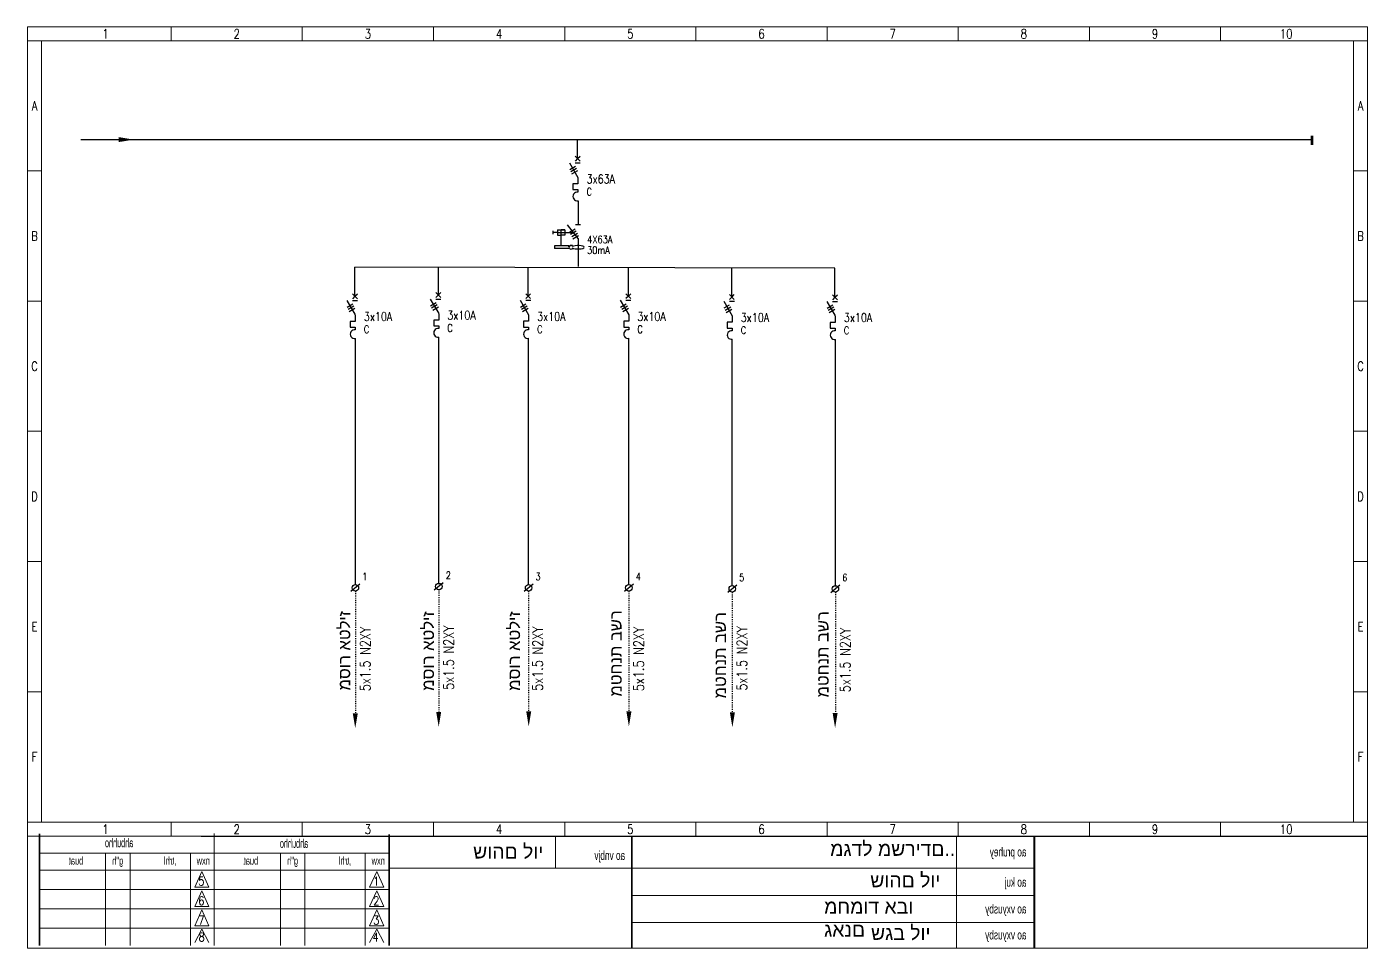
# Model space of a CAD drawing. Header units: millimetres. Extents: x 46170 to 87148, y 12751 to 40933.
# Drawn here: x 66581 to 71043, y 24536 to 27604 of the extents above; entities that cross this region are included whole.
import ezdxf
from ezdxf.enums import TextEntityAlignment as Align

# ---------------------------------------------------------------- set-up
doc = ezdxf.new("R2010")
doc.units = ezdxf.units.MM
doc.linetypes.add('ACAD_ISO03W100', pattern=[30, 12, -18])
doc.layers.add('A3', color=3, linetype='Continuous')
doc.styles.add('ROMANS', font='romans.shx')
doc.styles.get("Standard").update_dxf_attribs({"font": 'arial.ttf'})
doc.styles.add('TECHNO_M', font='techno_m.shx')

msp = doc.modelspace()

# ---------------------------------------------------------------- linework, layer by layer
at = {"color": 7, "linetype": 'ByBlock', "lineweight": 13, "ltscale": 2}
for p, q in [((66583.7, 24538.4), (66583.7, 27603.7)), ((66583.7, 27603.7), (71040.9, 27603.7)), ((66583.7, 24538.4), (66583.7, 27603.7)), ((66583.7, 27603.7), (71040.9, 27603.7)), ((70994.8, 27557.1), (70994.8, 24957.7)), ((66583.7, 24957.7), (71040.9, 24957.7)), ((67204.7, 24920.1), (67204.7, 24547.4)), ((68339.4, 24910.1), (68339.4, 24805)), ((69673.4, 24909), (69673.4, 24538.4)), ((66842.8, 24854.4), (66842.8, 24547.4)), ((66924.6, 24854.4), (66924.6, 24547.4)), ((67125.4, 24854.4), (67125.4, 24547.4)), ((67424.7, 24854.4), (67424.7, 24547.4)), ((67506.5, 24854.4), (67506.5, 24547.4)), ((67707.3, 24854.4), (67707.3, 24547.4))]:
    msp.add_line(p, q, dxfattribs=at)
at = {"color": 7, "linetype": 'ByBlock', "lineweight": 13}
for p, q in [((67061.3, 27603.7), (67061.3, 27557.1)), ((67061.3, 27603.7), (67061.3, 27557.1)), ((67061.3, 27603.7), (67061.3, 27557.1)), ((67061.3, 27603.7), (67061.3, 27557.1)), ((67497.7, 27603.7), (67497.7, 27557.1)), ((67497.7, 27603.7), (67497.7, 27557.1)), ((67497.7, 27603.7), (67497.7, 27557.1)), ((67497.7, 27603.7), (67497.7, 27557.1)), ((67934.1, 27603.7), (67934.1, 27557.1)), ((67934.1, 27603.7), (67934.1, 27557.1)), ((67934.1, 27603.7), (67934.1, 27557.1)), ((67934.1, 27603.7), (67934.1, 27557.1)), ((68370.5, 27603.7), (68370.5, 27557.1)), ((68370.5, 27603.7), (68370.5, 27557.1)), ((68370.5, 27603.7), (68370.5, 27557.1)), ((68370.5, 27603.7), (68370.5, 27557.1)), ((68806.9, 27603.7), (68806.9, 27557.1)), ((68806.9, 27603.7), (68806.9, 27557.1)), ((68806.9, 27603.7), (68806.9, 27557.1)), ((68806.9, 27603.7), (68806.9, 27557.1)), ((69243.3, 27603.7), (69243.3, 27557.1)), ((69243.3, 27603.7), (69243.3, 27557.1)), ((69679.7, 27603.7), (69679.7, 27557.1)), ((69679.7, 27603.7), (69679.7, 27557.1)), ((70116.1, 27603.7), (70116.1, 27557.1)), ((70116.1, 27603.7), (70116.1, 27557.1)), ((70552.5, 27603.7), (70552.5, 27557.1)), ((70552.5, 27603.7), (70552.5, 27557.1)), ((66583.7, 27557.1), (71040.9, 27557.1)), ((66583.7, 27124.5), (66629.8, 27124.5)), ((70994.8, 27124.5), (71040.9, 27124.5)), ((66583.7, 26691.3), (66629.8, 26691.3)), ((70994.8, 26691.3), (71040.9, 26691.3)), ((66583.7, 26258.2), (66629.8, 26258.2)), ((70994.8, 26258.2), (71040.9, 26258.2)), ((66583.7, 25825), (66629.8, 25825)), ((66583.7, 25825), (66629.8, 25825)), ((70994.8, 25825), (71040.9, 25825)), ((66583.7, 25391.9), (66629.8, 25391.9)), ((70994.8, 25391.9), (71040.9, 25391.9)), ((67061.3, 24957.7), (67061.3, 24911.1)), ((67061.3, 24957.7), (67061.3, 24911.1)), ((67061.3, 24957.7), (67061.3, 24911.1)), ((67061.3, 24957.7), (67061.3, 24911.1)), ((67497.7, 24957.7), (67497.7, 24911.1)), ((67497.7, 24957.7), (67497.7, 24911.1)), ((67497.7, 24957.7), (67497.7, 24911.1)), ((67497.7, 24957.7), (67497.7, 24911.1)), ((67934.1, 24957.7), (67934.1, 24911.1)), ((67934.1, 24957.7), (67934.1, 24911.1)), ((67934.1, 24957.7), (67934.1, 24911.1)), ((67934.1, 24957.7), (67934.1, 24911.1)), ((68370.5, 24957.7), (68370.5, 24911.1)), ((68370.5, 24957.7), (68370.5, 24911.1)), ((68370.5, 24957.7), (68370.5, 24911.1)), ((68370.5, 24957.7), (68370.5, 24911.1)), ((68806.9, 24957.7), (68806.9, 24911.1)), ((68806.9, 24957.7), (68806.9, 24911.1)), ((68806.9, 24957.7), (68806.9, 24911.1)), ((68806.9, 24957.7), (68806.9, 24911.1)), ((69243.3, 24957.7), (69243.3, 24911.1)), ((69243.3, 24957.7), (69243.3, 24911.1)), ((69679.7, 24957.7), (69679.7, 24911.1)), ((69679.7, 24957.7), (69679.7, 24911.1)), ((70116.1, 24957.7), (70116.1, 24911.1)), ((70116.1, 24957.7), (70116.1, 24911.1)), ((70552.5, 24957.7), (70552.5, 24911.1)), ((70552.5, 24957.7), (70552.5, 24911.1))]:
    msp.add_line(p, q, dxfattribs=at)
at = {"color": 7, "linetype": 'Continuous', "lineweight": 13}
for p, q in [((66629.8, 27557.1), (66629.8, 24957.7)), ((67786.6, 24854.4), (66622.9, 24854.4)), ((67204.7, 24854.4), (67204.7, 24854.4)), ((67786.6, 24854.4), (67786.6, 24854.4)), ((67786.6, 24798), (66622.9, 24798)), ((69932.8, 24805), (67786.6, 24805)), ((67786.6, 24733.9), (66622.9, 24733.9)), ((67786.6, 24669.9), (66622.9, 24669.9)), ((67786.6, 24605.8), (66622.9, 24605.8)), ((67204.7, 24605.8), (67204.7, 24605.8))]:
    msp.add_line(p, q, dxfattribs=at)
at = {"color": 0, "linetype": 'ByBlock', "ltscale": 2}
for p, q in [((66760.5, 27228.6), (70855.5, 27228.6)), ((68413.5, 27165.3), (68413.5, 27228.6)), ((67672.7, 26707.6), (67672.9, 26804)), ((69269.6, 26800.5), (67672.9, 26804)), ((67950.2, 26712), (67950.4, 26804)), ((68249.1, 26707.7), (68249.3, 26804.1)), ((68582.4, 26707.7), (68582.6, 26804.1)), ((68926.6, 26704.6), (68926.7, 26801)), ((69269.4, 26704.1), (69269.6, 26800.5))]:
    msp.add_line(p, q, dxfattribs=at)
at = {"lineweight": 53}
msp.add_line((70855.7, 27241.6), (70855.7, 27210.7), dxfattribs=at)
at = {"color": 7, "linetype": 'ByBlock', "lineweight": -2}
for p, q in [((68386.5, 27151.7), (68414.6, 27103)), ((68414.7, 27102.8), (68414.7, 27081.7)), ((68414.7, 27081.7), (68398, 27081.7)), ((68398, 27081.7), (68398, 27062.4)), ((68398, 27062.4), (68414.7, 27062.4)), ((68330.8, 26925.1), (68330.8, 26913.6)), ((68349, 26919.3), (68330.8, 26919.3)), ((68346.6, 26928.4), (68370.7, 26928.4)), ((68346.6, 26928.4), (68346.6, 26910.3)), ((68346.6, 26910.3), (68358.6, 26910.3)), ((68349, 26919.3), (68368.2, 26919.3)), ((68358.6, 26875), (68358.6, 26928.4)), ((68370.7, 26928.4), (68358.6, 26928.4)), ((68358.6, 26925.6), (68358.6, 26926.9)), ((68358.6, 26913.1), (68358.6, 26911.8)), ((68370.7, 26910.3), (68358.6, 26910.3)), ((68368.2, 26919.3), (68399.8, 26919.3)), ((68370.7, 26928.4), (68370.7, 26910.3)), ((68415, 26899.5), (68380, 26945.2)), ((68384.3, 26875), (68336.7, 26875)), ((68336.7, 26875), (68336.7, 26866.3)), ((68384.3, 26866.3), (68336.7, 26866.3)), ((68384.3, 26872.3), (68384.3, 26875)), ((68386, 26872.3), (68384.3, 26872.3)), ((68386, 26869), (68384.3, 26869)), ((68384.3, 26869), (68384.3, 26866.3)), ((68386, 26874.7), (68386, 26872.3)), ((68386, 26866.6), (68386, 26869)), ((68396.3, 26872.8), (68396.3, 26875.9)), ((68396.3, 26868.5), (68396.3, 26865.4)), ((68396.3, 26868.5), (68396.3, 26865.4)), ((67645.7, 26693.9), (67673.8, 26645.2)), ((67923.2, 26698.3), (67951.3, 26649.6)), ((68222.1, 26694.1), (68250.2, 26645.4)), ((68555.4, 26694.1), (68583.5, 26645.4)), ((68899.6, 26691), (68927.7, 26642.3)), ((69242.4, 26690.5), (69270.5, 26641.8)), ((67673.9, 26645.1), (67673.9, 26624)), ((67951.5, 26649.5), (67951.5, 26628.4)), ((68250.4, 26645.2), (68250.4, 26624.1)), ((68583.7, 26645.2), (68583.7, 26624.1)), ((68927.8, 26642.2), (68927.8, 26621)), ((69270.7, 26641.7), (69270.7, 26620.5)), ((67673.9, 26624), (67657.2, 26624)), ((67657.2, 26624), (67657.2, 26604.7)), ((67657.2, 26604.7), (67673.9, 26604.7)), ((67951.5, 26628.4), (67934.7, 26628.4)), ((67934.7, 26628.4), (67934.7, 26609.1)), ((67934.7, 26609.1), (67951.4, 26609.1)), ((68250.4, 26624.1), (68233.6, 26624.1)), ((68233.6, 26624.1), (68233.6, 26604.9)), ((68233.6, 26604.9), (68250.3, 26604.9)), ((68583.7, 26624.1), (68566.9, 26624.1)), ((68566.9, 26624.1), (68566.9, 26604.9)), ((68566.9, 26604.9), (68583.7, 26604.9)), ((68927.8, 26621), (68911.1, 26621)), ((68911.1, 26621), (68911.1, 26601.8)), ((68911.1, 26601.8), (68927.8, 26601.8)), ((69270.7, 26620.5), (69253.9, 26620.5)), ((69253.9, 26620.5), (69253.9, 26601.3)), ((69253.9, 26601.3), (69270.7, 26601.3))]:
    msp.add_line(p, q, dxfattribs=at)
at = {"lineweight": -2}
for p, q in [((68387.6, 27129.3), (68406.1, 27140.1)), ((68391.1, 27122), (68410.1, 27133.1)), ((68394.7, 27114.5), (68413.7, 27125.6)), ((68386.7, 26921.1), (68405.7, 26932.2)), ((68390.3, 26913.8), (68409.2, 26924.9)), ((68393.9, 26906.3), (68412.8, 26917.4)), ((68397.5, 26898.9), (68416.4, 26910)), ((67924.3, 26675.9), (67942.8, 26686.7)), ((67646.8, 26671.5), (67665.2, 26682.3)), ((67650.3, 26664.3), (67669.3, 26675.3)), ((67653.9, 26656.8), (67672.9, 26667.9)), ((67927.8, 26668.7), (67946.8, 26679.8)), ((67931.4, 26661.2), (67950.4, 26672.3)), ((68223.2, 26671.7), (68241.7, 26682.5)), ((68226.8, 26664.4), (68245.7, 26675.5)), ((68230.4, 26656.9), (68249.3, 26668)), ((68556.5, 26671.7), (68575, 26682.5)), ((68560.1, 26664.4), (68579, 26675.5)), ((68563.7, 26656.9), (68582.6, 26668)), ((68900.7, 26668.6), (68919.1, 26679.4)), ((68904.2, 26661.3), (68923.2, 26672.4)), ((68907.8, 26653.8), (68926.8, 26664.9)), ((69243.5, 26668.1), (69262, 26678.9)), ((69247.1, 26660.8), (69266, 26671.9)), ((69250.7, 26653.4), (69269.6, 26664.5))]:
    msp.add_line(p, q, dxfattribs=at)
at = {"color": 7, "linetype": 'Continuous', "lineweight": -2}
for p, q in [((68405.3, 27173.5), (68421.7, 27157.1)), ((68413.5, 27165.3), (68405.3, 27157.1)), ((68405.3, 27151.7), (68421.8, 27151.7)), ((68413.5, 27165.3), (68421.7, 27173.5)), ((68414.7, 27062.4), (68414.7, 27053.5)), ((68423.3, 26945.2), (68406.6, 26945.2)), ((67664.4, 26693.9), (67681, 26693.9)), ((67664.5, 26715.8), (67680.9, 26699.4)), ((67672.7, 26707.6), (67664.5, 26699.4)), ((67672.7, 26707.6), (67680.9, 26715.8)), ((67942, 26720.2), (67958.4, 26703.8)), ((67950.2, 26712), (67942, 26703.8)), ((67942, 26698.3), (67958.5, 26698.3)), ((67950.2, 26712), (67958.4, 26720.2)), ((68240.9, 26715.9), (68257.3, 26699.5)), ((68249.1, 26707.7), (68240.9, 26699.5)), ((68240.9, 26694.1), (68257.4, 26694.1)), ((68249.1, 26707.7), (68257.3, 26715.9)), ((68574.2, 26715.9), (68590.6, 26699.5)), ((68582.4, 26707.7), (68574.2, 26699.5)), ((68574.2, 26694.1), (68590.7, 26694.1)), ((68582.4, 26707.7), (68590.6, 26715.9)), ((68918.3, 26691), (68934.9, 26691)), ((68918.4, 26712.8), (68934.8, 26696.4)), ((68926.6, 26704.6), (68918.4, 26696.4)), ((68926.6, 26704.6), (68934.8, 26712.8)), ((69261.2, 26712.3), (69277.6, 26695.9)), ((69269.4, 26704.1), (69261.2, 26695.9)), ((69261.2, 26690.5), (69277.7, 26690.5)), ((69269.4, 26704.1), (69277.6, 26712.3)), ((67673.9, 26604.7), (67673.9, 26595.8)), ((67951.4, 26609.1), (67951.4, 26600.2)), ((68250.3, 26604.9), (68250.3, 26596)), ((68583.7, 26604.9), (68583.7, 26596)), ((68927.8, 26601.8), (68927.8, 26592.9)), ((69270.7, 26601.3), (69270.7, 26592.4))]:
    msp.add_line(p, q, dxfattribs=at)
at = {"linetype": 'ByBlock', "ltscale": 2}
for p, q in [((68415, 27025.1), (68415, 26945.2)), ((68415, 26899.5), (68415, 26806.5)), ((67674.1, 25748.2), (67674.1, 26567.4)), ((67951.7, 25752.6), (67951.7, 26571.8)), ((68250.6, 25748.3), (68250.6, 26567.5)), ((68583.9, 25748.3), (68583.9, 26567.5)), ((68928, 25745.2), (68928, 26564.4)), ((69270.9, 25744.7), (69270.9, 26563.9))]:
    msp.add_line(p, q, dxfattribs=at)
at = {"color": 7, "ltscale": 2}
for p, q in [((67689.1, 25749.8), (67659.2, 25724.9)), ((67966.6, 25754.2), (67936.7, 25729.3)), ((68265.5, 25749.9), (68235.6, 25725)), ((68598.9, 25749.9), (68569, 25725)), ((68943, 25746.9), (68913.1, 25721.9)), ((69285.9, 25746.4), (69256, 25721.4))]:
    msp.add_line(p, q, dxfattribs=at)
at = {"linetype": 'ACAD_ISO03W100', "ltscale": 0.2}
for p, q in [((67674.1, 25726.5), (67674.1, 25320.9)), ((67951.7, 25730.9), (67951.7, 25325.3)), ((68250.6, 25726.7), (68250.6, 25321)), ((68583.9, 25726.7), (68583.9, 25321)), ((68928, 25723.6), (68928, 25317.9)), ((69270.9, 25723.1), (69270.9, 25317.4))]:
    msp.add_line(p, q, dxfattribs=at)
at = {"color": 7, "lineweight": 13}
for p, q in [((67163.2, 24794), (67139.6, 24741.4)), ((67163.2, 24794), (67186.8, 24741.4)), ((67745.1, 24794), (67721.5, 24741.4)), ((67745.1, 24794), (67768.6, 24741.4)), ((67139.6, 24741.4), (67186.8, 24741.4)), ((67163.2, 24730), (67139.6, 24677.3)), ((67163.2, 24730), (67186.8, 24677.3)), ((67721.5, 24741.4), (67768.6, 24741.4)), ((67745.1, 24730), (67721.5, 24677.3)), ((67745.1, 24730), (67768.6, 24677.3)), ((67139.6, 24677.3), (67186.8, 24677.3)), ((67721.5, 24677.3), (67768.6, 24677.3)), ((67163.2, 24665.9), (67139.6, 24613.3)), ((67163.2, 24665.9), (67186.8, 24613.3)), ((67745.1, 24665.9), (67721.5, 24613.3)), ((67745.1, 24665.9), (67768.6, 24613.3)), ((67139.6, 24613.3), (67186.8, 24613.3)), ((67163.2, 24601.9), (67139.6, 24558.2)), ((67163.2, 24601.9), (67186.8, 24558.2)), ((67721.5, 24613.3), (67768.6, 24613.3)), ((67745.1, 24601.9), (67721.5, 24558.2)), ((67745.1, 24601.9), (67768.6, 24558.2))]:
    msp.add_line(p, q, dxfattribs=at)
at = {"color": 7, "lineweight": 13, "ltscale": 2}
for p, q in [((68593.8, 24713.8), (69932.8, 24713.8)), ((68593.8, 24624.8), (69932.8, 24624.8))]:
    msp.add_line(p, q, dxfattribs=at)
at = {"color": 7, "linetype": 'ByBlock', "lineweight": 13, "ltscale": 2}
for points in [[(66583.7, 24538.4), (71040.9, 24538.4), (71040.9, 27603.7), (66583.7, 27603.7)], [(66583.7, 27603.7), (71040.9, 27603.7), (71040.9, 24538.4), (66583.7, 24538.4)], [(66583.7, 24538.4), (71040.9, 24538.4), (71040.9, 27603.7), (66583.7, 27603.7)], [(66583.7, 27603.7), (71040.9, 27603.7), (71040.9, 24538.4), (66583.7, 24538.4)], [(66583.7, 24957.7), (71040.9, 24957.7), (71040.9, 24911.1), (66583.7, 24911.1)]]:
    msp.add_lwpolyline(points, close=True, dxfattribs=at)
at = {"color": 7, "linetype": 'ByBlock', "lineweight": 13, "ltscale": 2, "const_width": 5}
msp.add_lwpolyline([(66583.7, 24911.1), (71040.9, 24911.1), (71040.9, 24911.1), (66583.7, 24911.1)], close=True, dxfattribs=at)
at = {"color": 7, "ltscale": 2}
for centre in [(67674.1, 25737.3), (67951.7, 25741.7), (68250.6, 25737.5), (68583.9, 25737.5), (68928, 25734.4), (69270.9, 25733.9)]:
    msp.add_circle(centre, 10.8, dxfattribs=at)
at = {"color": 7, "linetype": 'ByBlock', "lineweight": -2}
for centre, radius, start, end in [((68412.4, 27039.3), 14.4, 80.8849, 280.1182), ((68392.2, 26866.1), 10.6, 66.8973, 125.6982), ((68392.2, 26875.2), 10.6, 234.3018, 293.1027), ((67671.6, 26581.6), 14.4, 80.8849, 280.1182), ((67949.1, 26586), 14.4, 80.8849, 280.1182), ((68248, 26581.7), 14.4, 80.8849, 280.1182), ((68581.4, 26581.7), 14.4, 80.8849, 280.1182), ((68925.5, 26578.6), 14.4, 80.8849, 280.1182), ((69268.4, 26578.1), 14.4, 80.8849, 280.1182)]:
    msp.add_arc(centre, radius, start, end, dxfattribs=at)
msp.add_ellipse((68415, 26870.6), major_axis=(-20, 0), ratio=0.292341, start_param=0.37335, end_param=5.909835, dxfattribs=at)
at = {"color": 7, "linetype": 'ByBlock', "lineweight": -2, "ltscale": 30}
for points in [[(66886.6, 27236.9), (66936.6, 27228.6), (66886.6, 27220.3)], [(67682.2, 25320.4), (67673.8, 25270.4), (67665.5, 25320.4)], [(67959.7, 25324.8), (67951.4, 25274.8), (67943, 25324.8)], [(68259.2, 25326.5), (68250.8, 25276.5), (68242.5, 25326.5)], [(68592.5, 25326.5), (68584.2, 25276.5), (68575.8, 25326.5)], [(68936.6, 25323.4), (68928.3, 25273.4), (68920, 25323.4)], [(69278.5, 25321.6), (69270.1, 25271.6), (69261.8, 25321.6)]]:
    msp.add_solid(points, dxfattribs=at)
at = {"layer": 'A3', "color": 7, "lineweight": 13, "const_width": 5.63}
for points in [[(66622.9, 24547.4), (66622.9, 24920.1)], [(67786.6, 24547.4), (67786.6, 24918)], [(68593.8, 24538.4), (68593.8, 24912.7)], [(69932.8, 24538.4), (69932.8, 24909.8)]]:
    msp.add_lwpolyline(points, dxfattribs=at)

# ---------------------------------------------------------------- texts
at = {"color": 7, "lineweight": 13, "style": 'ROMANS', "width": 0.8}
for s, height, p in [('1', 31.1, (66843.1, 27580.4)), ('1', 31.1, (66843.1, 27580.4)), ('1', 31.1, (66843.1, 27580.4)), ('1', 31.1, (66843.1, 27580.4)), ('2', 31.1, (67279.5, 27580.4)), ('2', 31.1, (67279.5, 27580.4)), ('2', 31.1, (67279.5, 27580.4)), ('2', 31.1, (67279.5, 27580.4)), ('3', 31.1, (67715.9, 27580.4)), ('3', 31.1, (67715.9, 27580.4)), ('3', 31.1, (67715.9, 27580.4)), ('3', 31.1, (67715.9, 27580.4)), ('4', 31.1, (68152.3, 27580.4)), ('4', 31.1, (68152.3, 27580.4)), ('4', 31.1, (68152.3, 27580.4)), ('4', 31.1, (68152.3, 27580.4)), ('5', 31.1, (68588.7, 27580.4)), ('5', 31.1, (68588.7, 27580.4)), ('5', 31.1, (68588.7, 27580.4)), ('5', 31.1, (68588.7, 27580.4)), ('6', 31.1, (69025.1, 27580.4)), ('6', 31.1, (69025.1, 27580.4)), ('7', 31.1, (69461.5, 27580.4)), ('7', 31.1, (69461.5, 27580.4)), ('8', 31.1, (69897.9, 27580.4)), ('8', 31.1, (69897.9, 27580.4)), ('9', 31.1, (70334.3, 27580.4)), ('9', 31.1, (70334.3, 27580.4)), ('10', 31.06, (70770.7, 27580.4)), ('10', 31.06, (70770.7, 27580.4)), ('A', 30.7, (66606.9, 27341.1)), ('A', 30.7, (71018, 27341.1)), ('B', 30.7, (66606.9, 26907.9)), ('B', 30.7, (71018, 26907.9)), ('C', 30.7, (66606.9, 26474.8)), ('C', 30.7, (71018, 26474.8)), ('D', 30.7, (66606.9, 26041.6)), ('D', 30.7, (71018, 26041.6)), ('E', 30.7, (66606.9, 25608.4)), ('E', 30.7, (71018, 25608.4)), ('F', 30.7, (66606.9, 25175.3)), ('F', 30.7, (71018, 25175.3)), ('1', 31.1, (66843.1, 24934.4)), ('1', 31.1, (66843.1, 24934.4)), ('1', 31.1, (66843.1, 24934.4)), ('1', 31.1, (66843.1, 24934.4)), ('2', 31.1, (67279.5, 24934.4)), ('2', 31.1, (67279.5, 24934.4)), ('2', 31.1, (67279.5, 24934.4)), ('2', 31.1, (67279.5, 24934.4)), ('3', 31.1, (67715.9, 24934.4)), ('3', 31.1, (67715.9, 24934.4)), ('3', 31.1, (67715.9, 24934.4)), ('3', 31.1, (67715.9, 24934.4)), ('4', 31.1, (68152.3, 24934.4)), ('4', 31.1, (68152.3, 24934.4)), ('4', 31.1, (68152.3, 24934.4)), ('4', 31.1, (68152.3, 24934.4)), ('5', 31.1, (68588.7, 24934.4)), ('5', 31.1, (68588.7, 24934.4)), ('5', 31.1, (68588.7, 24934.4)), ('5', 31.1, (68588.7, 24934.4)), ('6', 31.1, (69025.1, 24934.4)), ('6', 31.1, (69025.1, 24934.4)), ('7', 31.1, (69461.5, 24934.4)), ('7', 31.1, (69461.5, 24934.4)), ('8', 31.1, (69897.9, 24934.4)), ('8', 31.1, (69897.9, 24934.4)), ('9', 31.1, (70334.3, 24934.4)), ('9', 31.1, (70334.3, 24934.4)), ('10', 31.06, (70770.7, 24934.4)), ('10', 31.06, (70770.7, 24934.4))]:
    msp.add_text(s, height=height, dxfattribs=at).set_placement(p, align=Align.MIDDLE)
at = {"color": 7, "lineweight": -2, "style": 'ROMANS', "width": 0.8}
for s, height, p in [('3x63A', 29, (68443.3, 27083.1, -75649.1)), ('C', 25, (68443.3, 27042.7, -75649.1)), ('4X63A', 25, (68445.4, 26883.8, -75649.1)), ('30mA', 25, (68445.1, 26848.5, -75649.1)), ('3x10A', 29, (67702.4, 26625.4, -75649.1)), ('3x10A', 29, (67980, 26629.8, -75649.1)), ('3x10A', 29, (68278.9, 26625.5, -75649.1)), ('3x10A', 29, (68612.2, 26625.5, -75649.1)), ('3x10A', 29, (68956.3, 26622.4, -75649.1)), ('3x10A', 29, (69299.2, 26621.9, -75649.1)), ('C', 25, (67702.4, 26585, -75649.1)), ('C', 25, (67980, 26589.4, -75649.1)), ('C', 25, (68278.9, 26585.1, -75649.1)), ('C', 25, (68612.2, 26585.1, -75649.1)), ('C', 25, (68956.3, 26582, -75649.1)), ('C', 25, (69299.2, 26581.5, -75649.1))]:
    msp.add_text(s, height=height, dxfattribs=at).set_placement(p)
at = {"color": 7, "lineweight": 13, "style": 'ROMANS', "width": 0.8}
for s, height, p in [('2', 24, (67975, 25767.4, -75649.1)), ('1', 24, (67697.4, 25763, -75649.1)), ('3', 24, (68273.9, 25763.1, -75649.1)), ('4', 24, (68607.2, 25763.1, -75649.1)), ('5', 24, (68951.3, 25760, -75649.1)), ('6', 24, (69294.2, 25759.6, -75649.1)), ('5', 29, (67152.1, 24747.5)), ('1', 29, (67733.9, 24747.5)), ('6', 29, (67152.1, 24681.7)), ('2', 29, (67733.9, 24681.7)), ('7', 29, (67152.1, 24617.3)), ('3', 29, (67733.9, 24617.3)), ('8', 29, (67152.9, 24561.4)), ('4', 29, (67731, 24561.4))]:
    msp.add_text(s, height=height, dxfattribs=at).set_placement(p)
at = {"color": 7, "lineweight": -2, "style": 'ROMANS', "width": 0.8}
for p in [(67724.2, 25393.5, -82790.4), (68001.7, 25397.9, -82790.4), (68297.7, 25394.8, -82790.4), (68634, 25393.7, -82790.4), (68977.1, 25395.5, -82790.4), (69321, 25390, -82790.4)]:
    msp.add_text('5x1.5 N2XY', height=34.2, rotation=90, dxfattribs=at).set_placement(p)
at = {"color": 7, "lineweight": 13, "style": 'TECHNO_M', "text_generation_flag": 2}
for s, height, width, p in [('ahbuhho', 29, 0.7, (66935.3, 24874.8)), ('ahbuhho', 29, 0.7, (67517.2, 24872.7)), ('ao vnbjv ', 30, 0.8, (68571.7, 24832.5)), ('ao pruhey', 30, 0.8, (69906.8, 24844)), ('buat', 25.81, 0.8, (66768.9, 24817)), ('g"h', 25.81, 0.8, (66901.7, 24817)), (',trhl', 25.81, 0.8, (67078.4, 24817)), ('nxw', 25.81, 0.8, (67190.1, 24817)), ('buat', 25.81, 0.8, (67350.8, 24817)), ('g"h', 25.81, 0.8, (67483.6, 24817)), (',trhl', 25.81, 0.8, (67660.2, 24817)), ('nxw', 25.81, 0.8, (67772, 24817)), ('ao kuj', 30, 0.8, (69906.8, 24743.5)), ('ao vxyusby', 30, 0.8, (69906.8, 24654.4)), ('ao vxyusby', 30, 0.8, (69906.8, 24568))]:
    msp.add_text(s, height=height, dxfattribs=dict(at, width=width)).set_placement(p)
at = {"char_height": 39.38, "attachment_point": 1, "rotation": 90}
for s, insert in [('מסור אטליז', (67617.5, 25396.2)), ('מסור אטליז', (67896.1, 25395)), ('מסור אטליז', (68182.5, 25395)), ('מטחנת בשר', (68520.6, 25375.9)), ('מטחנת בשר', (68867.8, 25369.8)), ('מטחנת בשר', (69209, 25372.9))]:
    msp.add_mtext_dynamic_manual_height_columns(s, width=4250.721, gutter_width=196.9, heights=[0], dxfattribs=dict(at, insert=insert))
at = {"lineweight": 53, "attachment_point": 1}
for s, insert, char_height in [('מגדל משרידם..', (69253.5, 24891.9), 46.033), ('שוהם לוי', (68066, 24883), 46.03), ('שוהם לוי', (69387.1, 24787.2), 46.03), ('מחמוד אבו גאנם', (69233.5, 24699.7), 46.033), ('שגב לוי', (69389.5, 24612.2), 46.03)]:
    msp.add_mtext_dynamic_manual_height_columns(s, width=421.091, gutter_width=230.2, heights=[234.7], dxfattribs=dict(at, insert=insert, char_height=char_height))

doc.saveas('drawing.dxf')
